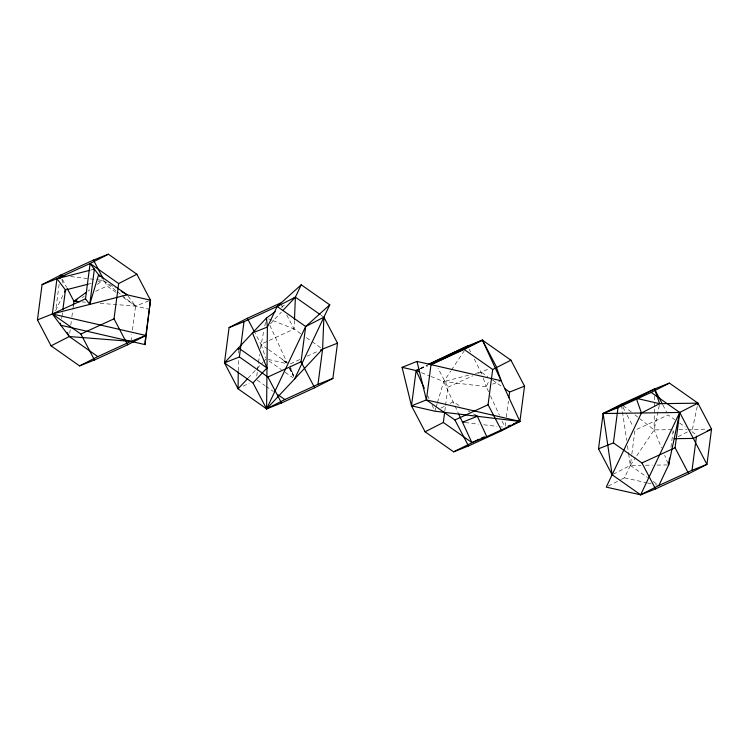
<?xml version="1.0" encoding="UTF-8"?>
<svg xmlns="http://www.w3.org/2000/svg" width="749" height="749" viewBox="0 0 749 749"><rect width="100%" height="100%" fill="white"/><g stroke="black" fill="none" stroke-linecap="round" stroke-linejoin="round"><path stroke-width="0.56" stroke-dasharray="3.75 2.81" d="M238.248 370.924L238.36 358.986M238.425 353.022L238.444 350.466M654.448 396.015L654.12 429.917L661.601 447.949M300.742 333.698L294.085 329.017L294.404 321.049M59.115 284.405L55.688 310.573L63.496 294.104M61.699 318.643L62.13 315.338M62.167 315.02L62.467 312.745M69.732 333.23L70.191 329.71M70.79 325.16L71.464 320.001M71.895 316.696L72.728 310.367M72.878 309.225L73.327 305.817M130.963 341.375L131.852 334.541M132.451 329.991L135.588 306.098L127.115 294.825M256.767 376.092L257.356 371.541M257.506 370.399L258.405 363.574M258.555 362.441L259.594 354.474M260.343 348.781L263.826 330.552M444.822 411.098L445.421 406.548M445.571 405.415L447.958 387.205L438.015 368.236M505.144 426.181L505.744 421.631M506.343 417.081L508.431 401.146M621.455 479.36L624.488 477.806L630.349 465.447L631.697 455.214M631.847 454.072L634.974 430.179L668.117 414.965L674.774 419.646M670.954 447.284L673.267 429.645L673.604 433.034M264.79 325.993L265.549 322.379M659.307 405.331L654.12 429.917L635.985 457.03M692.404 429.383L697.244 406.435M434.869 411.201L435.852 407.905M436.18 406.81L437.163 403.524M437.491 402.419L443.726 381.569L450.786 371.008M488.591 391.755L486.241 386.671L489.172 380.501M451.432 370.043L464.277 350.832M613.131 474.248L630.349 465.447L635.489 457.77M270.492 323.727L281.381 312.108M248.191 378.02L262.974 362.244M263.751 361.411L266.082 358.921M87.905 291.174L89.777 289.826M97.239 284.442L102.828 280.407L116.479 291.108M281.362 307.268L285.743 304.103M243.144 386.231L249.22 383.123M420.161 368.489L426.247 365.39M440.946 408.102L445 406.033M450.065 403.439L453.098 401.895L460.869 406.501M678.22 436.62L690.381 430.413M608.282 486.082L620.444 479.875M420.226 368.602L427.651 365.053M82.203 297.456L84.281 296.51M95.675 291.277L107.06 286.043L117.518 293.402M286.755 315.039L294.085 329.017L260.942 344.231L265.717 357.872M299.815 359.539L289.46 364.286L293.87 376.878M307.071 356.206L317.426 351.45M447.958 387.205L472.816 375.792M477.993 373.414L488.554 369.042M100.188 303.326L135.588 306.098L149.425 300.621M420.376 368.873L427.829 365.924M430.984 376.485L443.726 381.569L486.241 386.671L488.376 385.829M492.636 384.143L500.089 381.194M90.47 270.127L92.024 269.734M88.813 284.002L91.153 283.403M98.156 281.605L102.828 280.407L101.621 278.797M468.64 375.183L443.726 381.569L454.503 404.937M475.437 373.442L481.101 371.991L487.758 376.672M672.134 429.664L654.12 429.917L638.654 417.783M678.894 429.57L686.777 429.458M687.9 429.439L707.047 429.177M628.654 453.894L630.349 465.447L640.798 465.307M645.432 465.241L652.398 465.148M657.042 465.082L668.642 464.923L664.681 455.373M81.913 301.884L85.555 302.175M70.649 276.54L102.828 280.407M465.138 422.53L478.424 424.131M483.732 424.767L497.027 426.359M500.566 426.79L502.336 426.996M624.488 477.806L646.677 482.777M647.408 482.936L651.106 483.77M655.544 484.762L658.877 485.511L652.22 480.83M123.229 297.409L135.588 306.098L149.613 309.328M268.311 359.426L285.004 363.265M421.425 372.674L429.917 376.064M268.591 318.859L271.784 320.123M272.842 320.553L294.085 329.017M468.041 410.761L469.913 411.875M473.499 414L475.446 415.152M103.802 280.987L115.458 287.906M679.53 422.988L685.232 426.996M691.889 431.677L696.645 435.019M630.349 465.447L647.464 477.488M492.514 380.015L502.963 387.364M321.049 315.207L322.95 316.537M306.444 337.705L311.191 341.048M312.146 341.722L320.703 347.733M267.59 348.912L260.942 344.231L255.184 333.249M268.545 349.586L288.505 363.621M268.938 360.924L281.296 369.613M285.097 372.29L292.7 377.636M257.263 380.174L264.874 385.52M265.82 386.194L273.422 391.54M623.187 405.649L631.379 412.072M635.012 414.927L637.745 417.062M117.387 291.829L121.029 294.685M121.937 295.396L135.588 306.098M282.326 359.277L286.006 362.909M286.399 363.115L284.948 361.505L286.24 363.349M290.097 368.873L292.026 371.635L290.303 368.929M289.517 368.471L293.318 375.305L289.966 368.555M662.884 404.975L667.078 412.971M622.934 407.213L626.604 414.206M627.128 415.199L632.886 426.181M469.061 349.025L470.634 352.021M474.295 359.014L481.841 374.088M280.997 304.057L283.094 308.054M104.448 281.053L107.06 286.043M62.401 279.293L66.595 287.279M490.464 395.818L499.368 415.124M502.111 421.069L504.526 426.303M454.98 405.958L458.257 413.064M427.651 395.575L429.093 398.693M431.976 404.947L433.905 409.123M269.865 325.366L286.839 362.151M289.751 368.461L293.627 376.869M483.302 378.282L486.241 386.671M61.783 279.499L63.244 283.693M621.539 405.378L626.688 440.506M627.475 445.814L628.486 452.742"/><path stroke-width="1.12" d="M238.238 371.776L238.079 388.815L266.597 408.87L281.512 402.971L314.655 387.757L332.884 378.442L337.509 343.173L323.905 317.211L305.667 326.517L266.597 408.87L252.984 382.917L224.466 362.862L229.091 327.585L247.329 318.278L280.472 303.055M238.454 349.614L238.472 347.911L266.99 367.965L252.984 382.917M266.457 319.711L266.475 318.007L275.229 311.687M332.884 378.442L317.979 384.349L284.835 399.563L266.597 408.87L267.384 327.051L266.475 318.007L224.466 362.862L238.079 388.815L247.413 378.854M294.451 319.917L295.378 297.156L301.238 284.798L329.766 304.852L294.6 378.975M317.979 384.349L322.604 349.071L323.905 317.211M145.278 341.553L145.578 338.511M150.053 304.759L150.493 300.199L136.88 274.237L108.362 254.183L93.456 260.081L60.313 275.304L42.075 284.611L37.45 319.889L51.063 345.841L79.581 365.905L94.486 359.997L127.63 344.783L145.868 335.468L150.493 300.199L127.115 294.825L121.291 291.361M60.089 323.156L60.828 325.253L144.988 344.596L145.868 335.468L52.355 313.981L37.45 319.889M150.493 300.199L144.988 344.596M145.868 335.468L130.963 341.375L97.819 356.59L69.292 336.535L52.355 313.981L56.98 278.712L90.123 263.489L108.362 254.183M59.864 278.712L60.313 275.304L64.91 275.857M62.85 309.824L65.453 289.985L56.98 278.712L42.075 284.611M73.346 305.667L73.917 301.257L67.11 288.281M94.486 359.997L80.883 334.035L52.355 313.981L127.115 294.825L98.596 274.771L89.74 304.403L85.508 298.767L90.123 263.489L118.651 283.553L136.88 274.237M89.74 304.403L94.365 269.134L92.801 269.528M127.63 344.783L114.026 318.821L118.651 283.553M224.466 362.862L239.38 356.955L244.005 321.686L277.149 306.463L295.378 297.156L320.095 314.533M314.655 387.757L301.042 361.795L305.667 326.517L329.766 304.852M428.269 364.351L467.488 346.029L482.403 340.13L510.921 360.185L524.534 386.138L519.909 421.415L501.671 430.722L468.528 445.945L453.622 451.844L425.095 431.789L411.491 405.827L416.116 370.558L418.214 369.557M411.491 405.827L426.396 399.929L431.021 364.651L482.403 340.13L496.016 366.083L501.156 380.773L416.996 361.43L402.082 367.338L411.491 405.827L434.869 411.201L519.909 421.415L482.403 340.13L464.165 349.437L431.021 364.651M425.095 431.789L443.333 422.483L444.672 412.24M501.671 430.722L488.058 404.769L492.683 369.491L510.921 360.185M508.88 397.738L509.62 392.045L524.534 386.138M612.12 474.763L603.132 413.532L618.037 407.625L651.181 392.41L679.708 412.465L706.925 464.389L692.02 470.288L658.877 485.511L640.638 494.817L612.12 474.763L598.507 448.801L603.132 413.532L621.37 404.217L654.514 389.003L669.419 383.095L697.937 403.159L711.55 429.111L706.925 464.389L688.687 473.696L655.544 488.919L640.638 494.817L606.259 487.112L641.416 412.999L659.654 403.683L697.937 403.159L697.591 404.797M598.507 448.801L613.412 442.902L618.037 407.625M658.877 485.511L668.642 464.923L669.531 458.088M688.687 473.696L675.083 447.743L679.708 412.465L697.937 403.159M692.02 470.288L696.495 436.152M668.642 464.923L679.708 412.465L603.132 413.532L636.276 398.318L654.514 389.003L662.359 403.983M64.48 292.044L65.453 289.985L88.298 284.133M301.238 284.798L277.149 306.463L267.384 327.051L252.469 332.959L266.99 367.965M640.638 494.817L679.708 412.465M466.206 347.948L467.488 346.029L428.7 364.548M282.935 310.442L295.378 297.156L293.514 298.495M266.597 408.87L322.604 349.071L337.509 343.173M79.74 301.716L73.917 301.257L86.041 292.513M51.063 345.841L69.292 336.535L130.963 341.375M79.581 365.905L97.819 356.59M453.622 451.844L479.107 439.204M651.181 392.41L669.419 383.095M73.917 301.257L77.025 299.834M52.355 313.981L85.508 298.767M80.883 334.035L114.026 318.821M320.535 350.026L322.604 349.071M239.38 356.955L267.899 377.009L301.042 361.795M416.996 361.43L426.396 399.929L454.915 419.983L488.058 404.769M481.176 438.259L484.285 436.826M443.333 422.483L471.851 442.537L486.766 436.63L519.909 421.415L426.396 399.929M613.412 442.902L641.94 462.957L675.083 447.743M229.091 327.585L244.005 321.686M419.309 369.294L416.116 370.558L402.082 367.338M486.766 436.63L477.385 416.304L462.479 422.211L464.249 422.427M508.196 426.05L510.322 425.207M513.514 423.943L519.909 421.415M707.29 430.797L711.55 429.111L693.312 438.427L674.175 438.689M56.98 278.712L89.693 270.333M419.3 371.832L416.116 370.558L424.29 388.272M475.446 415.152L477.385 416.304M464.165 349.437L492.683 369.491M504.873 388.703L509.62 392.045M277.149 306.463L305.667 326.517M278.179 394.882L284.835 399.563M621.37 404.217L623.187 405.649M90.123 263.489L99.804 276.381M641.94 462.957L655.544 488.919M454.915 419.983L468.528 445.945M247.329 318.278L254.136 331.255M267.899 377.009L281.512 402.971M93.456 260.081L103.399 279.059M67.204 332.537L69.292 336.535M458.725 414.085L471.851 442.537M654.514 389.003L659.654 403.683L636.276 398.318L641.416 412.999M60.313 275.304L61.044 277.402"/></g></svg>
